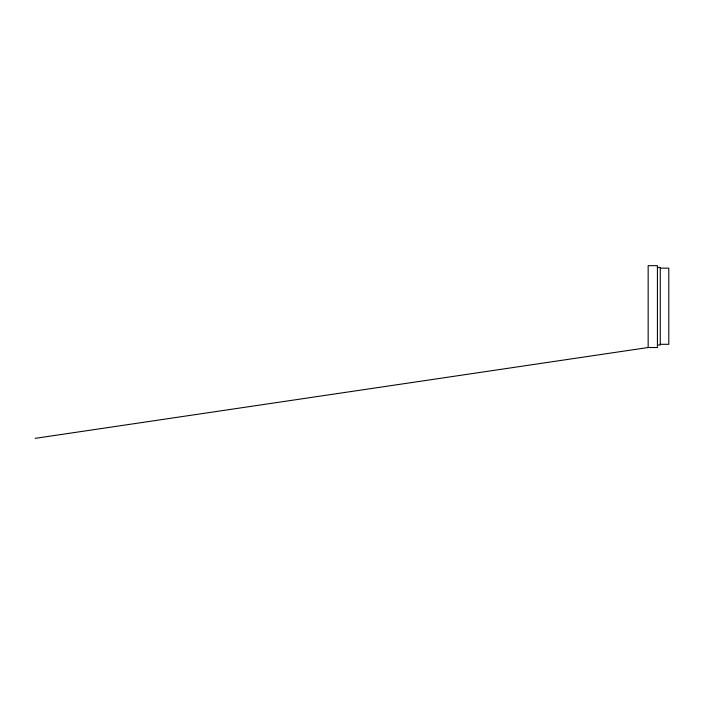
<?xml version="1.0" encoding="UTF-8"?>
<svg xmlns="http://www.w3.org/2000/svg" width="704" height="704" viewBox="0 0 704 704"><rect width="100%" height="100%" fill="white"/><g stroke="black" fill="none" stroke-linecap="round" stroke-linejoin="round"><path stroke-width="1.06" d="M35.2 438.354L648.155 347.512L657.413 347.512L657.413 265.646L648.155 265.646L648.155 347.512M657.413 267.423L660.255 267.423L660.255 345.022L657.413 345.022M660.255 268.136L668.8 268.136L668.8 344.309L660.255 344.309"/></g></svg>
